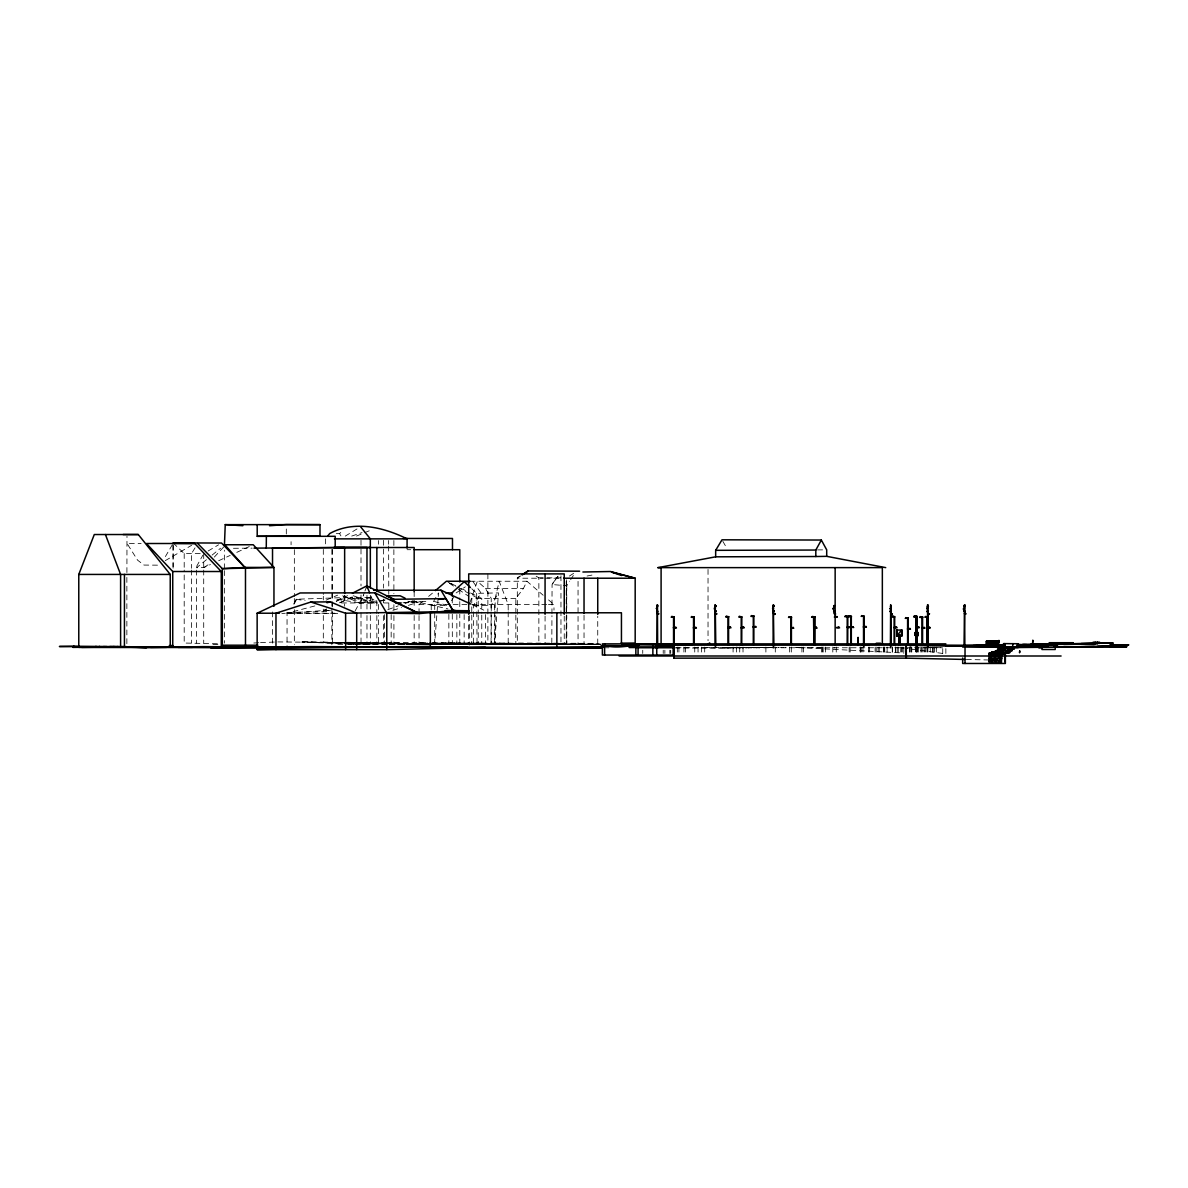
<?xml version="1.0" encoding="UTF-8"?>
<svg xmlns="http://www.w3.org/2000/svg" width="1188" height="1188" viewBox="0 0 1188 1188"><rect width="100%" height="100%" fill="white"/><g stroke="black" fill="none" stroke-linecap="round" stroke-linejoin="round"><path stroke-width="0.75" stroke-dasharray="5 3.75" d="M126.864 643.673L126.864 576.15M173.077 568.146L173.092 543.376M224.354 570.626L224.354 643.168M224.354 568.77L224.354 550.207M312.578 642.515L304.648 642.129M378.527 544.193L378.527 540.555M494.654 611.909L494.609 643.035L498.529 592.916L476.655 593.332L471.681 588.669M494.654 610.068L494.668 604.573M551.811 643.035L551.945 615.622M551.945 613.795L552.078 584.541L558.004 576.299L551.811 584.526L566.75 585.743L569.691 581.214M915.889 651.767L917.329 651.752L917.225 649.153L917.329 651.767L916.408 651.752L916.884 646.747L916.661 649.584L916.096 646.658L915.993 651.752L916.096 646.658L915.993 651.752L916.884 646.747L917.032 648.529L916.884 651.752L916.022 646.658L915.993 651.752L916.661 650.133L916.884 651.752L917.329 646.658L917.091 651.767M916.126 648.529L916.349 646.658L916.884 651.752L917.255 646.747L915.993 651.752L916.215 650.133M126.908 572.571L126.982 536.293M916.26 650.282L915.993 651.752L916.408 646.747L916.884 651.752L917.002 649.153M916.304 649.153L916.408 651.752L916.408 646.658L916.408 651.752L917.077 650.133M917.077 649.658L917.329 646.658L917.002 648.693M916.408 646.658L916.408 651.752L916.408 646.747L916.156 648.485M917.255 646.747L917.077 649.658M438.105 598.277L434.719 643.035L434.719 611.909M438.238 596.495L438.506 592.916L431.229 605.449L431.229 610.81M916.601 649.509L916.78 646.747L916.156 649.361M916.824 650.371L916.408 651.752L916.275 649.316L915.993 651.752L916.037 646.747M916.661 650.207L916.408 651.752L916.275 649.316L916.408 651.752L916.26 649.361M469.869 602.91L477.338 581.244L485.402 588.372L491.238 598.44L491.238 613.231M293.748 604.024L296.154 599.242L351.306 597.326L360.617 602.955L364.33 592.723M364.954 591.015L366.81 585.892M515.844 613.231L515.844 598.44L523.477 588.372L526.952 581.244L543.168 595.247M294.104 604.068L297.549 597.727M355.138 610.929L363.736 595.069M196.555 566.513L202.821 555.241M172.349 544.698L163.929 559.058M451.574 600.742L454.306 596.049M473.552 643.035L473.552 605.449L481.006 592.916L473.032 581.704M491.075 643.035L491.075 605.449L498.529 592.916M195.04 547.846L191.506 553.638L191.506 568.235M570.656 579.699L574.561 573.656M214.345 557.068L225.245 545.277M336.293 533.62L339.575 533.664L341.817 531.363M419.037 613.736L419.037 604.573L423.136 601.083M428.616 596.406L432.714 592.916M206.445 559.697L196.555 567.745L203.861 567.567L210.454 564.523M212.088 555.093L220.567 548.203M520.032 576.403L517.315 578.214L543.258 578.214M456.133 592.916L465.354 586.798M203.861 567.567L208.034 564.835M569.408 576.061L574.012 573.121M520.418 575.868L517.315 577.843L517.315 643.035L597.742 643.391L597.742 616.245M345.263 536.115L357.529 528.63M336.189 601.158L345.084 595.737M208.167 550.98L218.577 544.802M165.251 560.647L191.624 545.307M336.427 601.336L347.609 595.648M330.398 610.647L323.329 610.573L326.626 609.013L323.329 610.573L281.868 613.498M339.783 602.776L351.306 597.326L373.537 597.638M339.872 602.776L354.752 595.767M218.681 560.721L230.19 555.405M236.783 552.361L249.94 546.272M326.106 600.118L337.63 595.158M356.504 536.055L362.979 533.382M364.597 532.714L371.057 530.041M916.898 650.371L917.329 651.752L917.21 649.153M387.837 609.667L398.247 605.85M405.182 603.311L410.38 601.41M351.722 536.07L362.043 532.58M392.886 610.38L401.499 607.588M408.39 605.36L420.463 601.455M360.617 602.955L376.061 598.663M384.645 600.089L374.324 602.955L351.306 597.326M314.835 605.939L287.051 613.216L287.051 647.831M587.065 576.017L594.282 574.636M425.824 601.425L404.633 602.955M385.164 599.97L360.127 602.955L336.753 599.242L373.522 597.965M402.999 602.776L417.27 601.395M762.072 647.46L766.171 647.519M822.126 647.519L811.523 647.445M674.843 647.891L724.353 648.217L738.045 647.222M157.484 565.161L144.03 565.072L137.615 560.201L126.982 543.391L141.12 543.48M253.801 643.005L258.85 642.738M260.543 642.649L276.076 641.98M730.145 647.787L731.14 647.772M732.536 647.787L730.397 647.816M359.474 642.767L427.383 642.975M742.04 647.698L742.663 647.698M744.297 647.698L741.921 647.727M747.787 647.653L749.97 647.653M755.509 647.609L752.746 647.638L753.667 647.609M758.894 647.564L761.582 647.534M761.523 647.549L767.864 647.549M764.24 647.519L762.993 647.475M769.438 647.475L772.987 647.505M724.353 648.217L742.069 647.475M771.487 647.43L706.83 647.46M348.366 644.52L353.831 644.327M414.731 643.762L599.094 644.193L558.999 644.104M277.858 641.921L345.782 642.545M353.222 644.431L357.84 644.297M212.904 644.49L218.666 644.341M363.528 644.475L368.874 644.327M286.724 612.533L329.239 611.538M384.17 643.703L360.929 644.208L383.843 643.644M337.318 642.47L345.485 642.292M413.87 643.762L368.948 644.282L350.059 643.064L355.078 643.361M596.896 644.49L600.4 644.445M775.883 647.609L776.655 647.609M778.199 647.594L779.016 647.579M780.516 647.564L781.333 647.564M782.833 647.549L783.753 647.534M785.134 647.519L785.936 647.519M409.533 644.49L474.398 644.119L464.033 644.193M738.208 647.757L739.114 647.712L735.521 647.772L736.961 647.742M739.708 647.92L740.644 647.92M742.515 647.906L743.614 647.891M745.262 647.876L746.51 647.876M747.995 647.861L749.257 647.846M750.697 647.831L751.915 647.831M753.385 647.816L754.573 647.802M756.028 647.787L757.216 647.787M758.612 647.772L759.815 647.757M763.721 647.727L764.879 647.712M765.904 647.534L767.389 647.698M769.824 647.668L769.349 647.683M770.151 647.49L771.294 647.475M771.814 647.653L771.131 647.653M233.457 548.292L252.153 548.158M769.824 647.534L768.814 647.534M776.031 647.49L775.14 647.49M779.046 647.46L778.259 647.475M733.961 647.965L733.219 647.98M817.567 549.896L824.873 549.866M498.604 644.49L503.148 644.46L397.104 644.327L600.861 644.401M356.058 642.856L383.962 643.094M385.729 643.094L430.591 643.02M432.417 643.02L459.786 642.96L459.786 614.226M420.493 643.599L427.487 643.584M429.239 643.584L448.47 643.554M475.556 643.851L498.886 643.807M475.556 644.148L498.886 644.119M556.771 644.089L561.686 644.074M491.58 644.49L495.084 644.475M556.771 644.386L561.686 644.371M600.638 644.223L576.952 644.238M407.083 549.702L410.721 549.702M200.223 553.638L184.199 553.534L173.092 542.901M560.736 577.843L538.684 577.843L535.669 575.868L538.862 577.843L538.862 643.035M545.114 578.214L561.79 578.214M470.047 581.244L526.952 581.244M485.402 588.372L523.477 588.372M515.844 598.44L471.77 598.44L471.77 613.231M341.446 602.955L377.517 602.955M383.858 602.955L392.099 602.955M371.042 596.138L373.864 602.955L360.127 602.955L342.471 595.752M419.037 604.573L451.351 604.573M453.148 604.573L469.988 604.573M471.799 604.573L546.643 604.573M548.455 604.573L553.979 604.573L553.979 610.112M431.229 605.449L447.089 605.449M473.552 605.449L491.075 605.449M323.329 610.573L328.883 610.573M286.768 613.216L334.927 613.216M288.936 613.587L338.506 613.587M347.119 642.263L387.436 643.124M217.389 643.748L184.199 643.035L184.199 570.077M419.037 615.562L419.037 643.035L427.754 643.035M429.492 643.035L508.197 643.035L539.322 644.505M413.751 643.762L421.146 643.554L389.219 643.168M450.445 643.807L478.63 643.851M453.296 643.807L423.418 643.525M495.901 643.807L520.24 643.807M512.162 644.119L525.155 643.807M561.063 644.074L600.192 644.074M337.867 644.327L387.615 644.327M389.1 644.327L446.436 644.327M450.43 644.119L478.63 644.148M453.296 644.119L423.418 643.837M495.901 644.119L514.701 644.119M518.116 644.119L525.155 644.119M676.091 647.757L903.875 647.757M905.716 647.757L942.396 647.757M714.968 647.861L715.829 647.861M773.061 647.95L773.923 647.95M833.753 647.92L834.629 647.92M890.391 647.935L891.267 647.935M927.353 647.935L928.214 647.935M432.625 642.99L483.575 643.079M523.24 643.807L530.308 643.837M533.739 643.851L537.659 643.866M523.24 644.119L530.294 644.134M533.739 644.163L537.659 644.178M541.624 644.282L579.759 644.52M363.647 643.035L404.054 643.421M397.876 643.51L325.661 642.931M599.955 644.416L432.759 643.614M363.647 643.347L383.932 643.451M385.669 643.465L394.951 643.51M539.783 644.416L487.555 644.03M436.545 644.371L458.494 644.49M445.292 643.213L493.495 643.51M366.676 643.035L325.675 642.634M552.301 644.208L534.377 643.985L552.301 644.208L546.673 643.985M429.076 644L466.602 644.49L396.688 643.361L404.098 643.673M495.084 643.079L557.291 643.926M537.644 643.866L547.119 643.985M574.74 644.119L584.927 644.208M540.852 643.941L557.187 644.089M347.371 642.56L352.539 642.604M537.644 644.178L561.553 644.46L463.216 643.807L497.133 644.119M422.319 643.554L451.796 643.807M940.629 647.712L924.769 647.579L933.976 647.757M578.051 644.49L569.587 644.416L576.952 644.49M389.471 644.341L404.024 644.49M394.847 643.213L430.665 643.718M342.486 642.886L300.802 641.461M344.282 642.901L374.873 643.257M394.847 643.51L426.477 643.837M603.979 647.727L609.132 647.787M538.951 644.119L557.335 644.371M559.177 644.401L566.542 644.505M403.727 643.673L427.383 643.985M546.673 644.297L552.271 644.371M541.416 643.896L552.346 644.074M552.346 644.371L541.966 644.208M541.416 644.208L554.351 644.505M312.578 642.218L301.767 642.069L309.801 642.515M559.088 643.955L569.884 644.208M339.07 642.856L309.712 642.218M328.155 642.931L339.07 643.168M966.349 659.474L988.253 659.964M352.391 642.604L357.826 642.723M354.247 642.812L323.314 642.099L323.314 609.132M309.712 642.515L354.366 643.658M356.162 643.718L365.132 643.941L356.756 643.451M798.826 647.49L805.939 647.816L797 647.43L903.964 653.029M796.925 647.43L805.939 647.816M419.037 643.035L453.148 644.505M389.501 643.287L390.51 643.332M795.247 647.445L804.128 647.876M942.678 653.445L905.731 648.336M901.098 647.683L904.187 648.128M296.154 599.242L305.138 600.668M412.117 600.772L447.921 608.895M407.826 601.217L414.909 602.955L411.627 601.366M434.363 601.455L446.629 605.36M353.207 595.737L373.864 602.955M472.275 604.781L483.813 610.157M451.202 583.59L459.251 587.496M460.855 588.283L468.904 592.188M470.507 592.975L481.764 598.44L481.764 613.231M447.965 582.105L455.94 586.397M457.529 587.258L478.229 598.44L478.229 613.231M449.376 583.263L456.89 588.327M458.39 589.337L468.904 596.421M917.136 648.455L916.943 646.658M917.062 649.361L917.329 651.752L916.527 646.658M548.574 599.91L553.979 604.573M339.575 533.664L340.926 535.907M722.839 541.312L726.314 547.326M476.655 593.332L476.789 609.889M476.804 611.731L477.041 643.035M566.364 579.833L566.75 643.035L566.75 615.31M388.625 540.495L388.639 544.208M388.639 546.049L388.788 594.267M388.818 603.534L388.832 610.959M452.257 597.965L452.272 605.167M452.286 614.181L452.331 643.035M393.867 540.466L393.867 547.802M393.867 549.643L393.896 593.658M393.896 604.662L393.911 613.825M393.911 615.651L393.926 643.168L378.527 643.168L378.527 615.518M361.004 629.18L361.033 643.154M945.856 648.663L945.856 653.459M942.737 648.663L942.737 653.459M936.322 647.059L936.322 653.459M934.525 647.059L934.525 653.459M933.219 647.059L933.219 653.459M932.417 647.059L932.417 653.459M930.234 647.059L930.234 653.459M927.873 647.059L927.873 653.459M927.13 647.059L927.13 653.459M925.823 647.059L925.823 653.459M924.784 647.059L924.695 653.459M922.942 647.059L922.942 653.459M921.769 647.059L921.769 653.459M920.834 647.059L920.834 653.459M918.666 647.059L918.666 653.459M911.76 647.059L911.76 653.459M911.137 647.059L911.137 653.459M909.993 647.059L909.993 653.459M909.696 647.059L909.696 653.459M903.816 647.059L903.816 653.459M902.657 647.059L902.657 653.459M901.529 647.059L901.529 653.459M900.727 647.059L900.727 653.459M898.247 647.059L898.247 653.459M897.118 647.059L897.118 653.459M895.574 647.059L895.574 653.459M895.351 647.059L895.351 653.459M892.47 647.059L892.47 653.459M892.262 647.059L892.262 653.459M887.109 647.059L887.109 653.459M884.718 647.059L884.718 653.459M884.006 647.059L884.006 653.459M883.605 647.059L883.605 653.459M879.209 647.059L879.209 653.459M878.066 647.059L878.066 653.459M876.224 647.059L876.224 653.459M875.125 647.059L875.125 653.459M869.616 647.059L869.616 653.459M868.621 647.059L868.621 653.459M862.963 647.059L862.963 653.459M861.137 647.059L861.137 653.459M860.721 647.059L860.721 653.459M860.157 647.059L860.157 653.459M850.148 647.059L850.148 653.459M849.153 647.059L849.153 653.459M836.248 647.059L836.248 653.459M832.803 647.059L832.803 653.459M825.452 647.059L825.437 653.459M823.165 647.059L823.165 653.459M822.438 647.059L822.438 653.459M821.576 647.059L821.591 653.459M803.578 647.059L803.578 653.459M801.93 647.059L801.93 653.459M791.312 647.059L791.312 653.459M789.664 647.059L789.664 653.459M775.304 647.059L775.289 653.459M765.904 647.059L765.889 653.459M743.02 647.059L743.02 653.459M739.723 647.059L739.723 653.459M736.382 647.059L736.382 653.459M733.085 647.059L733.085 653.459M708.033 569.453L708.033 640.674M704.692 647.059L704.692 653.459M701.395 647.059L701.395 653.459M698.054 647.059L698.054 653.459M694.742 647.059L694.742 653.459M685.595 647.059L685.595 653.459M683.932 647.059L683.932 653.459M678.912 647.059L678.912 653.459M677.323 647.059L677.338 653.459M670.7 650.252L670.715 653.459M669.839 650.252L669.839 653.459M664.864 650.252L664.864 653.459M663.216 650.252L663.216 653.459M642.753 650.252L642.738 653.459M584.036 615.25L584.036 643.035M578.051 581.378L578.051 643.035M566.75 585.743L566.75 613.468M566.216 581.452L566.216 643.035M564.241 616.141L564.241 643.688M560.959 575.794L560.959 643.035M545.069 616.141L545.069 643.688M515.844 615.087L515.844 644.683M508.197 610.068L508.197 604.573L499.183 581.244L495.144 598.44L495.144 613.231M508.197 611.909L508.197 643.035M495.144 615.087L495.144 644.683M491.238 615.087L491.238 644.683M487.882 573.893L487.882 643.688M485.461 614.567L485.461 643.718M481.764 615.087L481.764 644.683M478.229 615.087L478.229 644.683M471.77 615.087L471.77 644.683M469.305 615.651L469.305 645.203M468.711 616.141L468.711 643.718M464.152 614.567L464.152 643.718M459.786 589.1L459.786 599.866M459.786 601.648L459.786 612.429M456.86 614.567L456.86 643.718M448.856 614.389L448.856 643.035M434.719 604.573L434.719 610.068M414.166 591.594L414.166 608.271M414.166 615.488L414.166 643.05M391.164 614.567L391.164 643.718M384.377 614.567L384.377 643.718M383.486 540.302L383.486 588.06M383.486 599.079L383.486 602.761M383.486 615.607L383.486 643.168M378.527 604.454L378.527 613.676M376.848 600.816L376.848 613.691M376.848 615.533L376.848 643.109M370.329 595.307L370.329 613.691M370.329 615.533L370.329 643.109M366.973 595.307L366.973 613.691M366.973 615.533L366.973 643.109M361.004 540.258L361.004 585.892M361.004 595.025L361.004 629.506M344.639 595.233L344.639 606.236M332.492 549.376L332.492 609.904M332.492 611.746L332.492 644.757M331.868 549.376L331.868 606.236M331.868 608.078L331.868 644.757M325.467 538.862L325.467 547.386M323.314 549.42L323.314 594.475M323.314 596.317L323.314 599.97M294.342 549.658L294.342 596.673M294.342 598.529L294.342 607.781M294.342 609.622L294.342 644.757M291.075 541.683L291.075 544.787M286.308 528.987L286.308 534.258M272.527 611.909L272.527 644.757M203.712 553.638L203.712 568.235M203.712 570.062L203.712 643.035M196.555 570.121L196.555 643.035M191.506 570.062L191.506 643.035M184.199 553.534L184.199 568.25M173.092 544.728L173.092 566.721M774.249 647.623L774.249 647.623M917.522 651.752L915.785 651.752L917.522 651.767"/><path stroke-width="1.5" d="M170.24 647.356L170.24 574.428L138.283 534.526L94.297 534.526L78.779 574.428L78.779 647.371L166.617 647.356M452.48 549.702L452.48 538.461L403.4 538.461M635.417 645.574C626.121 647.415 567.73 644.861 628.155 645.812M915.488 632.268L915.488 635.758L917.73 635.773L917.73 632.268L915.488 632.268L915.488 635.758L915.621 632.268L916.334 635.758M915.696 632.268L915.696 635.758L916.349 632.268L916.394 635.773L916.809 632.268L916.72 635.758L917.463 632.268L917.626 635.773L917.017 632.268M913.884 616.735L917.017 616.661L916.928 644.846L916.913 616.32L914.047 616.735M917.062 632.744L917.002 644.846L917.062 632.744L916.23 632.744L916.29 644.846L916.468 616.32L914.166 616.735L916.037 616.735L915.176 616.171M989.871 660.053L1001.781 660.053C999.36 660.305 1002.88 657.306 1000.949 658.197M1001.781 658.197L1001.662 654.454L1000.949 656.325L1001.781 656.325L989.144 656.325L989.129 653.162L997.697 652.643L997.682 650.831L995.351 650.979L998.41 650.831L998.425 652.643L990.05 653.162L990.064 654.454M1001.781 656.266L1001.781 654.454M656.994 610.781L657.84 611.568L656.637 611.256M657.053 605.598C657.424 605.806 657.454 606.043 657.053 606.726M656.771 605.731L657.677 605.731M714.924 605.925L715.859 606.474M714.924 611.315C716.423 611.211 714.3 610.929 715.844 611.419M773.017 605.984C774.799 606.741 772.2 606.682 773.863 605.39M773.774 611.271C773.061 612.785 774.027 609.385 773.21 611.36M834.214 606.816L834.228 605.553M834.362 605.568L833.709 605.791M890.302 611.612L890.807 610.409L891.282 611.493M890.703 606.222L891.282 606.726M890.436 606.726C891.549 604.053 890.495 607.469 891.074 606.043M916.75 616.661L917.032 644.846M917.73 635.773L917.448 632.268L917.507 635.773M917.463 627.442L916.29 627.13L919.408 627.531L917.685 627.531M928.021 606.801L927.947 605.583M928.467 606.296L927.798 605.227L927.798 606.236M964.003 606.311L964.73 605.301L964.656 606.697M964.864 605.464L964.077 605.895L964.819 605.375M916.527 632.268L916.572 635.773L916.334 632.268M656.89 611.746L657.127 610.884M656.83 610.587L657.439 611.256M715.547 606.058L715.161 605.568M714.983 646.064L715.235 604.662L715.815 646.064M715.117 611.048L715.592 610.781M715.25 606.623L715.013 605.405L715.933 605.776M774.175 606.296L773.522 605.241L773.373 606.236M773.076 646.153L773.329 604.737L773.908 646.153M773.878 610.766L773.076 610.662M834.392 611.969C832.268 612.147 835.981 610.038 833.768 610.736M834.466 605.731L834.214 606.712M891.312 610.959L890.658 610.766M890.406 646.138L890.673 604.722L891.252 646.138M927.353 646.138L927.62 604.722L928.199 646.138M927.932 606.222L927.175 606.444L928.229 606.726M963.958 610.959C965.948 610.766 962.8 611.018 965.042 611.478M964.032 646.138L964.567 604.722M834.139 611.077L834.719 611.775L833.724 611.716M320.374 647.118L202.242 646.628L146.436 647.623L117.627 646.554M834.303 610.751L834.525 611.167M916.29 616.661L916.809 644.846L916.824 616.32L917.017 635.773M266.261 548.054L266.379 536.308M916.349 616.661L916.497 644.846L916.304 632.744M916.542 632.744L916.661 644.846L916.765 632.744M657.009 606.103L657.855 606.073M715.933 605.821L715.547 605.553M928.155 605.375L927.665 606.222M964.968 605.865L963.854 606.296L964.701 606.801M773.017 605.821L773.522 606.726M899.821 645.247L899.984 635.135M715.874 611.107L714.968 611.107L715.874 610.914M773.908 611.211C771.235 610.974 775.526 610.84 773.462 612.028M927.249 611.612L927.605 610.766M927.308 611.375L928.11 610.558M964.73 611.82L964.314 611.36M834.674 611.092L833.664 611.478M224.428 545.366L225.245 524.636L319.988 524.636L319.988 536.011L257.202 536.308L257.202 524.636M964.166 606.637L964.879 605.895L964.062 605.568M928.155 605.91L927.902 605.776M105.747 646.495L142.812 646.955M914.329 616.735L914.3 615.978M899.271 645.247L899.286 635.135M126.24 647.178L129.789 646.658M662.013 645.559L660.884 645.262L661.152 646.376L660.974 645.351M78.675 646.658L59.4 646.495L74.012 646.227M901.915 630.071L901.544 636.129L901.544 630.071L896.732 636.129L901.915 636.129L901.915 630.071L896.732 630.071L896.732 636.129M914.745 634.05L915.428 633.902M914.998 632.595L915.636 632.551M915.295 634.659C916.141 635.105 914.418 634.704 915.844 634.644L914.805 634.748L915.829 634.659M914.775 633.056L915.369 632.773M915.948 634.897L914.775 635.045L915.636 634.541M914.775 635.045L915.978 635.045L914.894 634.659M602.212 647.014L501.885 648.024L363.186 646.777M995.93 652.791L996.123 650.979M998.054 650.846L998.247 649.034L1000.534 648.886M1007.573 648.737L1007.558 646.925L1005.107 647.074L1004.9 648.9L1000.177 648.9L1000.37 647.089L1002.821 646.925L1002.85 648.737M1000.652 652.791L1000.86 650.979L1003.132 650.831L1003.147 652.643L994.772 653.162L994.787 654.454M1002.776 650.846L1002.969 649.034L1005.256 648.886M1005.39 652.791L1005.583 650.979L1011.953 650.697L1011.953 649.628M1007.498 650.846L1007.706 649.034L1009.978 648.886L1009.993 650.697M1014.329 647.356L1014.344 648.737L1012.295 648.737C1013.899 645.812 1008.285 646.213 1009.622 648.9L1011.567 648.9L1011.745 647.163M995.143 652.791L995.336 651.009M1009.533 649.108L1009.355 650.846L1007.379 650.965L1007.157 652.791L1001.024 653.162L1001.039 660.068M1003.073 647.49L1003.518 643.614L1018.413 643.733L1018.413 647.49L1002.271 646.911L1002.226 648.737M1012.518 647.49L1012.963 643.614M1014.894 647.267L1017.121 646.836L962.666 647.059M1017.047 647.49L1017.477 643.688M1000.177 648.9L1000.385 647.074L1002.821 646.925M657.276 613.483L658.271 613.335M658.197 613.617L657.276 613.736M928.377 613.854L927.813 613.795M965.532 613.364L964.478 613.557M918.279 627.531L917.463 627.145M1000.341 647.163L1009.815 647.089M893.747 616.706L892.188 616.23L893.02 616.305M673.136 616.928L671.606 616.483L673.18 616.721M691.55 616.602L693.183 617.24M727.65 616.765L726.135 616.275L727.635 616.542M740.777 616.661L739.233 616.379L740.852 617.047M752.138 615.726L751.321 615.636L752.94 616.305M790.466 617.166L789.738 616.765M813.542 617.032L813.958 645.351M813.839 616.973L812.651 616.513M836.293 616.78L837.332 616.646M846.777 616.453L845.203 615.978L847.816 616.305L847.712 644.772M863.112 616.141L861.552 615.651L863.097 615.919M907.172 618.131L908.226 617.983M921.636 617.121L920.121 616.631L921.621 616.899M926.789 616.958L927.546 616.869M926.922 616.988L925.704 616.602M997.816 652.227L997.638 653.088L997.578 652.242M656.459 608.598L657.216 608.538M772.868 608.82L773.462 608.39M772.749 608.568L772.883 608.642M890.258 608.672L890.168 608.761M927.16 608.805L927.754 608.375M963.824 608.805L964.017 608.167M656.311 608.33L657.216 608.301M715.369 608.553L714.33 608.108L714.523 609.325L714.79 608.568M890.064 608.494L890.807 608.375M914.374 616.008L915.636 616.23M850.356 616.483L851.44 616.334M963.884 608.672L963.201 609.028L964.418 608.375M918.963 627.16L917.893 626.908M657.113 611.285L657.588 610.944M891.223 610.751L890.807 611.419M891.089 610.929L891.356 611.775L890.243 611.775M927.189 611.775C928.882 611.285 927.65 610.706 927.249 611.196M890.302 611.196L890.881 610.959M927.976 611.033L927.561 611.226M714.879 606.073L715.844 606.652M715.666 556.816L815.814 556.519L815.814 550.044L821.339 540.035L721.977 539.812L715.666 550.326L715.666 556.816L657.914 567.641L882.342 567.626L882.342 643.837M910.35 646.02L910.84 645.158L673.834 645.188L673.834 658.152L906.31 658.152L906.31 645.188L1003.132 645.723M963.795 608.598L964.418 608.612M772.527 608.538L773.462 608.627M834.154 608.598L833.263 608.39L833.308 609.385L833.115 608.345M715.369 608.301L714.701 608.657M658.909 613.721L658.494 614.137M928.674 614.582L929.551 613.691L928.838 614.419M327.873 535.788L329.729 533.546C354.039 520.136 383.546 527.205 407.083 538.862L334.437 538.862M773.522 613.572L774.502 613.572L773.522 613.81M774.442 614.508L775.274 613.706L774.621 614.33M835.149 614.478L835.669 613.958M891.832 614.478L892.366 613.914M964.478 613.795L965.547 613.543M965.933 613.973L965.725 614.211M891.683 613.81L890.866 613.557M716.958 613.854L716.453 614.345M928.734 613.676L927.813 613.557M835.105 613.498L834.214 613.543M469.498 581.704L464.211 581.704L452.242 592.56L452.257 596.153M890.97 611.271L890.406 610.647M435.447 590.585L446.376 581.244L470.047 581.244M927.754 608.612L926.967 608.612M522.735 574.591L528.155 570.953L579.61 571.19M521.963 574.888L528.155 570.953M852.152 627.294L853.726 627.546M674.442 627.502L676.017 627.294L674.888 627.754M729.402 627.576L729.744 627.16M792.218 627.992L793.391 627.487M814.834 628.096L815.592 627.784M838.045 627.606L839.218 627.116L836.604 627.442M923.388 627.932L924.561 627.457L922.972 627.665M928.674 627.799L929.58 627.279M707.87 644.282L709.964 643.213L709.117 643.213M352.42 593.213L366.81 585.892L394.654 599.702M485.461 647.356L386.783 649.643L257.143 649.643L257.143 613.216L300.133 592.961L374.755 592.827L419.26 613.587L452.984 610.573L469.215 610.751M694.475 627.65L696.049 627.398L694.475 627.858M742.084 627.843L742.871 627.264M742.931 627.368L743.718 627.205M754.246 626.715L755.806 626.462L754.172 627.116M793.361 627.531L790.792 627.828M814.894 627.828L816.394 627.309M816.408 627.338L814.909 627.62L816.26 627.427M848.069 627.427L849.702 626.789M864.404 627.116L866.037 626.477M895.113 627.294L896.673 627.012L895.039 627.68M929.818 627.338L928.155 627.754M908.478 628.69L910.112 628.467L908.657 629.12M927.115 627.62L929.075 627.487M851.722 627.041L853.34 626.789L850.712 627.487M356.697 649.643L356.697 613.216L330.457 601.841L310.84 602.034L275.972 613.216L275.972 649.643M865.993 626.492L864.478 626.729M326.982 602.747L330.457 601.841M729.788 627.264L730.575 627.101L727.962 627.427M848.871 626.848L849.702 626.759M848.93 626.952L848.143 627.041M437.956 646.762L430.828 647.653L467.092 646.851M927.739 610.84L928.14 611.196M438.699 599.316L444.045 598.797M113.974 646.777L359.608 646.881M269.528 525.749L286.308 524.532L319.988 524.636M743.703 627.175L742.158 627.457M1049.524 644.015L1043.168 643.97M437.956 646.866L430.813 647.341L451.871 647.237M992.084 652.242L992.069 652.598M992.812 653.118L991.891 653.088L992.025 654.336M992.025 653.474L996.465 652.761M1007.884 652.643L1007.855 650.831L1007.884 652.643L999.509 653.162L999.524 654.454M1002.212 646.925L999.717 647.074L999.494 648.9L1014.344 648.737M999.851 648.886L997.549 649.019L997.326 650.846L1011.953 650.697M1002.434 651.989L991.535 652.034L1002.434 652.153M991.134 653.029L995.693 652.761M1011.79 647.074L1014.225 646.866M993.138 652.91L1009.755 652.643L1009.741 651.544M1007.706 652.761L1003.073 653.474L1003.073 654.336L989.144 654.454L989.144 661.924L989.871 656.325M848.796 615.993L850.266 616.661M674.086 645.188L655.687 646.138L655.687 647.757M691.55 616.572L693.109 616.854M927.858 645.322L927.858 616.854L925.823 616.631M926.967 616.78L925.393 616.542M907.172 617.923L905.627 617.641L908.226 618.339M1030.857 644.46L1043.599 644.059M1014.032 647.044L1017.284 646.896M1110.171 644.936L1128.6 644.861L1110.171 644.936L1110.171 646.628L1126.684 646.628L1126.684 644.936M1018.903 644.49L1026.655 644.624M1030.248 644.475L1043.599 643.985L1040.109 644.044M1029.432 646.851L1013.587 647.46M1019.349 644.921L1025.11 644.698M1022.749 644.327L1038.46 644.104M1002.524 646.911L1004.944 646.836M1017.062 647.267L1014.641 646.881L1017.121 646.836M635.639 645.455L632.254 645.589L635.862 645.827M928.17 627.546L927.115 627.962M1017.7 644.98L1021.279 644.846M592.99 647.029L603.326 646.718M963.097 645.663L1004.202 645.099L989.619 645.247M310.84 602.034L345.619 613.216L469.008 611.315M257.143 649.643L273.775 649.257M451.871 647.133L467.493 646.866M976.388 645.663L1003.949 645.025M1005.152 645.366L987.228 645.678M169.275 645.574L172.928 645.485M1069.705 643.807L1094.341 643.347M1074.041 643.777L1061.805 643.97M1081.214 643.569L1105.627 643.124M1002.405 645.44L972.927 645.678M1054.499 644.193L1038.579 644.46L1052.093 644.238M1056.978 644.089L1061.745 644.03M1106.667 643.05L1112.874 642.96L1112.874 646.094L1107.513 646.213M1052.137 644.193L1066.141 643.941M1059.384 647.163L1064.166 647.118M1069.705 646.955L1083.59 646.703M1081.214 646.703L1094.341 646.48M1056.978 647.222L1072.066 646.955M1054.558 647.267L1059.34 647.222M1106.667 646.183L1097.593 646.376M173.092 542.901L221.562 543.035L245.485 568.102L245.485 645.203M861.775 644.802L869.022 644.757M1112.874 642.96L1095.707 643.272M1084.585 646.628L1112.874 646.094M582.907 572.007L610.513 571.517L635.179 578.214L635.179 643.035L620.923 643.168M429.611 646.539L291.149 648.009L150.594 647.401M973.076 645.678L981.021 645.529M1063.706 644.46L1097.757 643.807M1042.529 647.564L1038.579 647.594L1041.742 647.534M815.814 556.519L826.7 556.34L885.728 567.626M432.996 646.851L210.662 647.683L310.454 646.599L600.638 648.247M1072.63 643.688L1094.267 643.495M986.976 645.44L1004.855 645.158L994.92 645.307M124.25 646.911L81.705 647.386M1041.787 647.252L1013.245 647.415L1055.583 647.237L1055.583 644.832L1018.784 645.039L1022.72 644.98M123.062 534.526L138.283 534.526M430.056 646.569L324.161 647.044M254.009 548.143L335.194 547.534L335.194 536.308L257.202 536.308M633.739 644.238L636.887 644.223M639.604 644.238L642.812 644.223M684.511 644.475L650.519 644.178L660.914 644.238M1024.709 644.965L1038.609 644.906M1018.74 645.01L1055.583 644.906M334.229 547.638L366.973 547.505L366.973 587.941M715.666 550.326L815.814 550.044M657.914 567.641L661.092 567.626L661.092 644.505M1081.837 646.673L1053.845 647.222M1057.513 646.673L1126.684 646.762L1082.431 646.673M373.596 590.302L440.941 590.169L470.626 604.009M1041.965 645.5L1055.256 645.47L1055.196 649.509L1041.965 649.509L1041.965 646.836L1042.856 646.955M221.265 647.356L221.265 571.517L194.728 543.495L146.421 543.51L172.735 571.517L172.735 647.356M333.694 547.534L414.166 547.505L414.166 591.802M414.166 549.702L459.786 549.702L459.786 581.927M172.735 571.517L221.265 571.517M78.779 574.428L170.24 574.428M563.647 578.214L635.179 578.214L611.464 572.067L621.636 575.527M445.559 592.916L452.598 592.916M395.738 602.955L401.217 602.955M657.365 604.662L656.816 647.861L657.677 647.861L657.409 604.662M834.154 608.36L833.397 608.375M889.961 608.612L890.807 608.612M445.574 610.573L452.984 610.573L440.941 590.169M445.069 610.929L469.379 610.929M257.143 613.216L279.358 613.216M715.428 613.483L716.409 613.483L715.428 613.736M834.214 613.78L835.194 613.78M890.866 613.795L891.832 613.795M753.92 615.993L752.761 616.008L753.92 616.334M862.993 616.32L864.151 616.334M750.92 616.394L753.014 616.394M861.152 616.409L862.711 616.141M674.175 616.795L673.017 617.121M728.69 616.617L727.531 616.943M814.879 616.839L813.424 617.211M844.831 616.721L847.816 616.661M848.41 616.75L851.44 616.676M694.163 616.928L693.005 617.24M725.705 617.032L728.69 616.973M741.832 617.077L740.673 616.75L741.832 616.721L741.728 645.188M791.52 617.032L788.951 616.721L789.693 616.869M834.332 617.047L837.332 616.988M891.802 616.973L894.802 616.914M922.675 616.973L921.517 617.003L922.675 617.315M671.175 617.196L674.175 617.136M691.164 617.329L694.163 617.27M738.832 617.136L740.926 617.136M811.582 617.3L814.879 617.181M924.843 617.225L927.962 617.196M788.52 617.433L791.52 617.374M919.69 617.389L921.769 617.389M905.226 618.399L907.246 618.012M753.192 626.789L754.35 627.116M863.424 626.789L864.582 627.116M753.192 627.145L756.177 627.205M847.089 627.116L848.247 627.13L847.089 627.457M850.712 627.145L851.87 627.16M863.424 627.145L866.423 627.205M894.074 627.368L895.217 627.383L894.074 627.71M673.447 627.591L674.606 627.62L673.447 627.947M693.436 627.724L694.401 628.051M741.104 627.531L742.262 627.843M813.854 627.695L815.31 627.665L814.166 627.977M847.994 627.516L850.088 627.516M727.962 627.769L730.962 627.828M741.104 627.873L744.089 627.932M836.604 627.799L839.604 627.858M894.98 627.769L897.059 627.769M921.947 627.784L923.106 628.096M674.353 628.006L676.447 628.006M693.436 628.066L696.42 628.125M790.792 628.185L793.777 628.244M813.854 628.036L817.151 628.051M921.947 628.125L924.947 628.185M928.021 628.021L930.234 628.066M907.498 628.794L908.657 628.808M907.498 629.135L910.483 629.195M986.396 641.386L998.514 641.386M986.753 641.98L998.158 641.995M986.753 642.381L998.158 642.366M986.753 642.753L998.158 642.767M876.269 643.213L880.546 643.213M986.753 643.168L998.158 643.168M986.753 643.525L998.158 643.554M945.856 643.866L602.375 643.866L602.375 655.048L674.027 655.048M986.753 643.926L998.158 643.941M624.101 644.163L629.269 644.163M629.64 644.163L634.956 644.163M652.687 644.163L650.519 644.163L692.559 644.475M986.753 644.312L998.158 644.312M1004.454 644.134L1004.246 645.752M624.101 644.46L629.269 644.46M629.64 644.46L634.956 644.46M986.753 644.713L998.158 644.713M639.189 644.98C627.413 645.767 616.334 648.797 604.603 645.396M257.945 645.203L222.319 645.203L222.319 568.651L197.683 543.495M986.753 645.114L998.158 645.114M945.247 645.5L1004.885 645.455M1017.299 645.5L1030.189 646.02M1055.583 645.737L1057.513 645.693L1057.513 646.955L1053.845 646.955M1017.329 646.064L1047.831 646.064M638.075 646.138L674.235 646.138M178.126 647.356L192.501 647.356M599.301 647.356L430.353 647.356L430.353 612.785L621.443 612.785L621.443 643.718M629.046 647.534L636.827 647.534M638.075 647.757L674.235 647.757M991.564 652.643L1009.755 652.643M989.129 653.162L1007.706 653.192M991.134 653.474L1005.107 652.91M1003.073 654.336L1001.469 654.336L1001.469 653.029L1003.073 653.177M619.082 655.999L1061.092 655.999M989.144 658.197L1001.039 658.197M1004.87 660.32L1004.677 652.91M991.817 661.924L991.104 660.068M995.752 661.924L995.039 660.068M1001.039 661.924L1001.662 658.197M989.144 661.924L1001.781 661.924M622.185 644.059L627.516 644.119M622.185 644.371L627.516 644.416M113.781 646.777L72.854 647.326L146.703 647.401M334.437 547.416L370.329 547.505M653.786 644.223L659.474 644.238M582.714 647.014L603.073 647.148M582.655 647.579L602.257 647.698M113.677 646.539L117.998 646.554M636.694 644.223L642.114 644.238M642.619 644.223L648.009 644.238M583.754 647.029L602.776 647.148M109.742 646.524L114.122 646.539M109.712 647.074L73.522 646.792M173.092 543.376L194.728 543.495M684.615 645.01L677.353 644.95L684.644 645.173M103.831 646.48L106.207 646.495M99.287 646.45L104.277 646.48M95.753 646.421L99.703 646.45M73.552 646.227L96.198 646.421M593.97 647.059L602.301 647.148M121.785 646.569L126.27 646.614M374.755 592.827L386.783 613.216L419.26 613.587L390.525 599.331L445.827 598.633L452.984 610.573M631.229 644.208L633.932 644.238M636.976 644.208L639.797 644.238M129.759 647.222L146.436 647.623M627.338 644.119L629.818 644.163M627.338 644.416L629.818 644.46M621.859 644.119L624.279 644.163M629.076 644.163L631.407 644.208M634.763 644.163L637.169 644.208M621.859 644.416L624.279 644.46M641.906 644.238L658.39 644.46M906.102 658.152L964.715 659.444M893.747 616.483L892.975 616.409M752.865 615.919L752.093 615.83M915.948 633.902L915.829 633.664M242.842 525.72L225.245 524.636M915.532 616.438L916.676 616.32L916.824 644.846M813.602 617.211L812.176 616.631M813.513 616.735L812.488 616.572M453.281 610.112L456.86 610.929M848.841 616.023L850.385 616.23M773.299 611.894L773.061 611.107M836.337 616.542L834.763 616.334L836.174 616.973M392.961 598.975L386.367 595.797L400.148 595.797L405.078 598.173M813.141 617.047L814.582 616.884L814.478 645.351M790.079 617.181L791.089 617.047M1004.335 643.599L1004.38 646.227M927.086 607.885L926.744 608.226M464.211 581.704L470.433 587.511M245.485 568.102L224.814 544.757L253.237 544.757L273.953 567.419L273.953 606.311M360.588 526.759L370.329 538.862L370.329 587.941M821.339 540.035L826.7 549.851L826.7 556.34M366.81 585.892L369.631 592.723M105.42 534.526L120.597 574.428L120.597 647.371M729.016 627.561L728.393 627.442M896.732 630.071L897.089 636.129L897.089 630.071M1005.924 652.761L1001.469 653.029M996.747 654.336L996.732 653.029L1001.187 652.761M997.875 653.088L997.252 653.133M1003.177 646.925L906.102 645.188L906.147 658.152M964.611 604.722L964.864 646.138M916.245 644.846L916.542 616.32L916.542 644.846M1099.598 643.465L1099.598 642.203L1093.123 642.203L1093.123 643.718L1095.232 643.718L1095.232 642.203M1097.489 642.203L1097.489 643.48M1070.937 642.708L1070.937 643.703M1063.587 642.708L1063.587 644.223M1056.578 646.955L1056.578 644.832L1040.97 644.832L1040.97 645.737M1055.716 642.708L1055.716 644.223M1051.321 642.708L1051.321 644.223M1046.272 645.039L1046.272 647.386M1041.95 644.832L1041.95 645.737M1005.375 652.524L1005.375 663.468L962.666 663.468L962.681 658.004M1004.885 652.747L1004.885 661.879M998.989 656.325L998.989 658.197M998.38 645.455L998.514 641.134L986.396 641.134L986.233 645.455M998.039 641.134L998.039 645.455M997.014 654.454L997.014 656.325M997.014 658.197L997.014 660.053M995.633 641.386L995.796 645.455M995.514 641.386L995.499 645.455M995.158 641.386L995.158 645.455M995.039 641.386L994.876 645.455M995.039 656.325L995.039 658.197M993.079 654.454L993.079 656.325M993.079 658.197L993.079 660.053M992.752 641.386L992.752 645.366M992.633 641.386L992.633 645.455M992.277 641.386L992.277 645.455M991.104 656.325L991.104 658.197M989.871 641.386L989.753 645.455M989.396 641.386L989.396 645.455M986.99 641.386L987.154 645.455M986.872 641.134L986.872 645.455M986.515 641.386L986.53 645.455M965.027 647.059L965.027 663.468M927.739 616.81L927.739 645.292M927.412 616.839L927.353 645.322M927.219 616.81L927.219 645.292M922.571 616.973L922.571 643.658M922.051 616.973L922.051 643.658M908.122 617.983L908.122 644.683M907.602 617.983L907.602 644.683M900.073 635.135L899.791 645.247M899.212 635.135L899.212 645.247M894.683 645.025L894.683 616.557L893.822 616.884M894.178 616.557L894.178 645.025M864.047 646.242L864.047 615.993L863.171 616.32M863.528 615.993L863.528 646.242M858.107 644.609L858.107 637.347L857.736 644.609M851.321 616.334L851.321 644.802M850.816 616.334L850.816 644.802M847.207 616.305L847.207 644.772M835.149 567.626L835.149 645.025M814.775 616.839L814.775 645.307M814.27 616.839L814.27 645.307M791.416 617.032L791.416 643.718M790.896 617.032L790.896 643.718M753.816 615.993L753.816 644.46M753.296 615.993L753.296 644.46M741.208 616.721L741.208 645.188M728.586 616.617L728.586 645.084M728.066 616.617L728.066 645.084M694.044 616.928L694.044 643.614M693.54 616.928L693.54 643.614M674.071 616.795L674.042 658.152M673.551 616.795L673.551 645.262M673.151 643.866L673.151 655.048M656.741 643.866L656.741 655.048M652.865 643.866L652.865 655.048M638.075 643.866L638.075 655.048M635.847 643.866L635.847 655.048M604.618 643.866L604.618 655.048M597.742 578.214L597.742 614.434M584.036 578.214L584.036 613.409M564.241 614.3L564.241 573.893L468.711 573.893L468.711 614.3M556.86 612.785L556.86 647.356M545.069 573.893L545.069 614.3M407.083 538.461L407.083 548.099M386.783 613.216L386.783 649.643M376.848 547.505L376.848 591.624M345.619 613.216L345.619 649.643M344.639 593.406L344.639 547.534L272.527 548.01L272.527 566.26M124.443 574.428L124.443 647.371M916.527 632.268L916.705 635.758L916.705 632.268M1019.735 651.054L1019.556 652.791L1019.735 651.009M245.485 567.419L222.319 568.651L273.953 567.419L245.485 567.419M998.93 640.495L998.692 642.916L998.93 640.495M1032.877 640.377L1032.639 642.856L1032.788 640.377M1073.046 642.708L1049.197 642.708L1049.197 644.223L1073.046 644.223L1073.046 642.708M999.687 660.053L998.989 661.924L999.687 660.053"/></g></svg>
